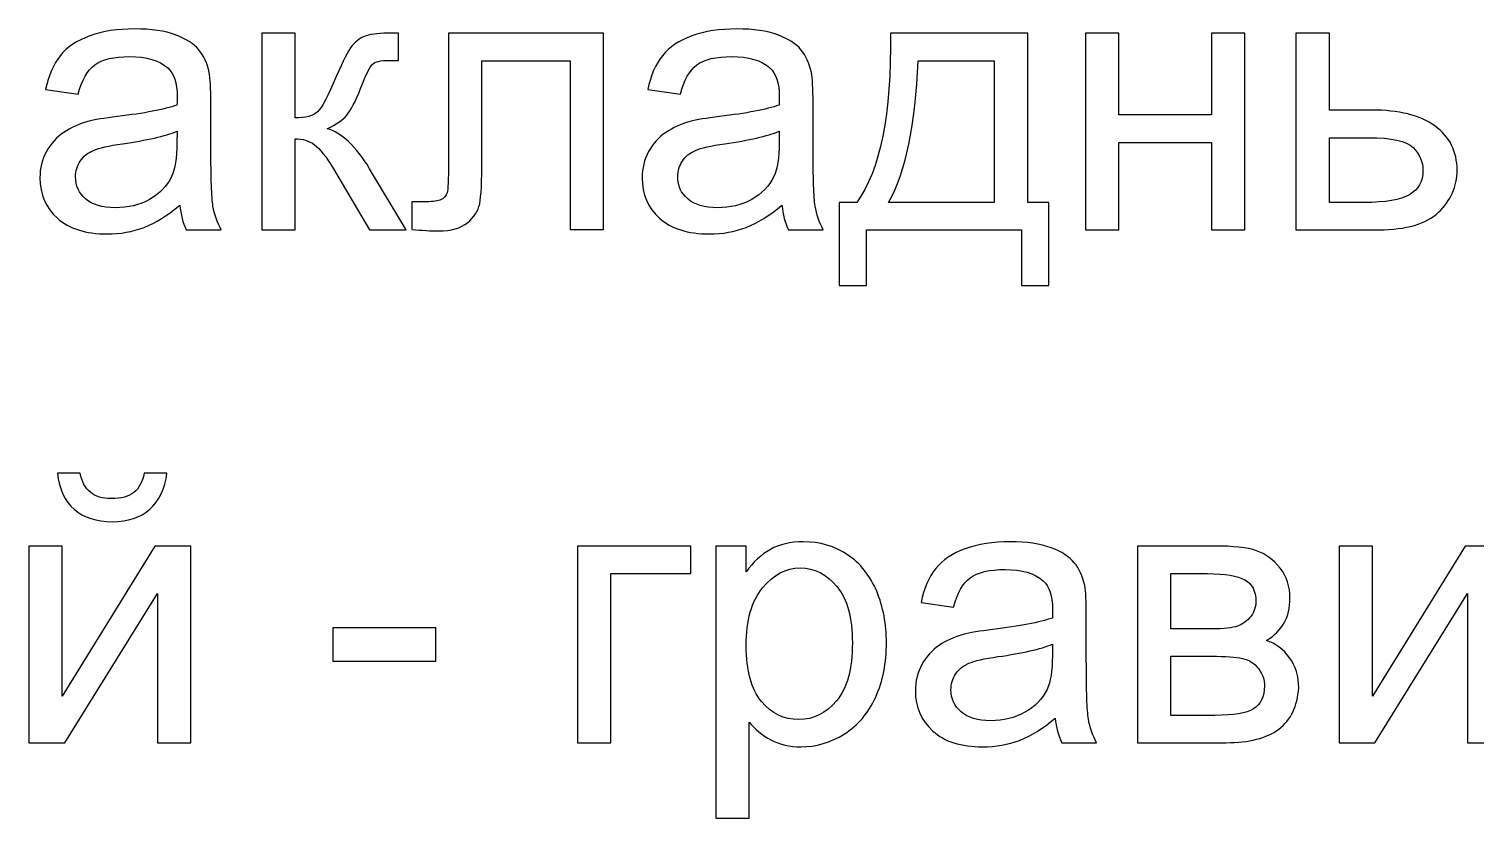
# Model space of a CAD drawing. Header units: millimetres. Extents: x 170 to 862, y -190 to 818.
# Drawn here: x 509.63 to 553.66, y 161.87 to 185.9 of the extents above; entities that cross this region are included whole.
import ezdxf

# ---------------------------------------------------------------- set-up
doc = ezdxf.new("R2010")
doc.units = ezdxf.units.MM
doc.header["$MEASUREMENT"] = 0
doc.layers.add('layer 1', color=7, linetype='Continuous')

msp = doc.modelspace()

# ---------------------------------------------------------------- linework, layer by layer
at = {"layer": 'layer 1', "color": 2}
for points, knots in [([(514.2238, 180.5361), (513.8467, 180.2149), (513.4832, 179.9898), (513.135, 179.8571), (513.135, 179.8571), (512.7868, 179.7243), (512.4136, 179.6589), (512.0135, 179.6589), (512.0135, 179.6589), (511.3556, 179.6589), (510.8497, 179.8186), (510.4957, 180.1399), (510.4957, 180.1399), (510.1418, 180.4592), (509.9648, 180.8689), (509.9648, 181.3671), (509.9648, 181.3671), (509.9648, 181.6595), (510.0321, 181.9269), (510.1649, 182.1693), (510.1649, 182.1693), (510.2995, 182.4117), (510.4746, 182.604), (510.69, 182.7502), (510.69, 182.7502), (510.9074, 182.8964), (511.1498, 183.008), (511.421, 183.083), (511.421, 183.083), (511.6211, 183.135), (511.9231, 183.185), (512.3251, 183.235), (512.3251, 183.235), (513.1446, 183.3312), (513.7506, 183.4485), (514.1372, 183.5832), (514.1372, 183.5832), (514.1411, 183.7217), (514.143, 183.8102), (514.143, 183.8467), (514.143, 183.8467), (514.143, 184.2584), (514.0468, 184.5489), (513.8544, 184.7181), (513.8544, 184.7181), (513.5947, 184.9471), (513.2081, 185.0605), (512.6964, 185.0605), (512.6964, 185.0605), (512.2174, 185.0605), (511.8635, 184.9759), (511.6365, 184.8086), (511.6365, 184.8086), (511.4075, 184.6412), (511.2402, 184.345), (511.1305, 183.9179), (511.1305, 183.9179), (511.1305, 183.9179), (510.1379, 184.0564), (510.1379, 184.0564), (510.1379, 184.0564), (510.2283, 184.4815), (510.3765, 184.8259), (510.5842, 185.0875), (510.5842, 185.0875), (510.792, 185.3491), (511.0921, 185.5492), (511.4845, 185.6915), (511.4845, 185.6915), (511.875, 185.8319), (512.3309, 185.9031), (512.8464, 185.9031), (512.8464, 185.9031), (513.3581, 185.9031), (513.7756, 185.8435), (514.0968, 185.7223), (514.0968, 185.7223), (514.4161, 185.6011), (514.6527, 185.451), (514.8028, 185.2683), (514.8028, 185.2683), (514.9528, 185.0856), (515.0586, 184.8547), (515.1202, 184.5758), (515.1202, 184.5758), (515.1529, 184.4027), (515.1702, 184.091), (515.1702, 183.6428), (515.1702, 183.6428), (515.1702, 183.6428), (515.1702, 182.2963), (515.1702, 182.2963), (515.1702, 182.2963), (515.1702, 181.3556), (515.1914, 180.7612), (515.2337, 180.5092), (515.2337, 180.5092), (515.2741, 180.2572), (515.3587, 180.0167), (515.4818, 179.7859), (515.4818, 179.7859), (515.4818, 179.7859), (514.42, 179.7859), (514.42, 179.7859), (514.42, 179.7859), (514.318, 179.9994), (514.2526, 180.2495), (514.2238, 180.5361)], [0, 0, 0, 0, 0.0357143, 0.0357143, 0.0357143, 0.0357143, 0.0714286, 0.0714286, 0.0714286, 0.0714286, 0.1071429, 0.1071429, 0.1071429, 0.1071429, 0.1428571, 0.1428571, 0.1428571, 0.1428571, 0.1785714, 0.1785714, 0.1785714, 0.1785714, 0.2142857, 0.2142857, 0.2142857, 0.2142857, 0.25, 0.25, 0.25, 0.25, 0.2857143, 0.2857143, 0.2857143, 0.2857143, 0.3214286, 0.3214286, 0.3214286, 0.3214286, 0.3571429, 0.3571429, 0.3571429, 0.3571429, 0.3928571, 0.3928571, 0.3928571, 0.3928571, 0.4285714, 0.4285714, 0.4285714, 0.4285714, 0.4642857, 0.4642857, 0.4642857, 0.4642857, 0.5, 0.5, 0.5, 0.5, 0.5357143, 0.5357143, 0.5357143, 0.5357143, 0.5714286, 0.5714286, 0.5714286, 0.5714286, 0.6071429, 0.6071429, 0.6071429, 0.6071429, 0.6428571, 0.6428571, 0.6428571, 0.6428571, 0.6785714, 0.6785714, 0.6785714, 0.6785714, 0.7142857, 0.7142857, 0.7142857, 0.7142857, 0.75, 0.75, 0.75, 0.75, 0.7857143, 0.7857143, 0.7857143, 0.7857143, 0.8214286, 0.8214286, 0.8214286, 0.8214286, 0.8571429, 0.8571429, 0.8571429, 0.8571429, 0.8928571, 0.8928571, 0.8928571, 0.8928571, 0.9285714, 0.9285714, 0.9285714, 0.9285714, 1, 1, 1, 1]), ([(532.5562, 180.5361), (532.1791, 180.2149), (531.8156, 179.9898), (531.4674, 179.8571), (531.4674, 179.8571), (531.1192, 179.7243), (530.746, 179.6589), (530.3459, 179.6589), (530.3459, 179.6589), (529.688, 179.6589), (529.1821, 179.8186), (528.8281, 180.1399), (528.8281, 180.1399), (528.4742, 180.4592), (528.2972, 180.8689), (528.2972, 181.3671), (528.2972, 181.3671), (528.2972, 181.6595), (528.3645, 181.9269), (528.4973, 182.1693), (528.4973, 182.1693), (528.6319, 182.4117), (528.807, 182.604), (529.0224, 182.7502), (529.0224, 182.7502), (529.2398, 182.8964), (529.4822, 183.008), (529.7534, 183.083), (529.7534, 183.083), (529.9535, 183.135), (530.2555, 183.185), (530.6575, 183.235), (530.6575, 183.235), (531.477, 183.3312), (532.083, 183.4485), (532.4696, 183.5832), (532.4696, 183.5832), (532.4735, 183.7217), (532.4754, 183.8102), (532.4754, 183.8467), (532.4754, 183.8467), (532.4754, 184.2584), (532.3792, 184.5489), (532.1868, 184.7181), (532.1868, 184.7181), (531.9271, 184.9471), (531.5405, 185.0605), (531.0288, 185.0605), (531.0288, 185.0605), (530.5498, 185.0605), (530.1959, 184.9759), (529.9689, 184.8086), (529.9689, 184.8086), (529.7399, 184.6412), (529.5726, 184.345), (529.4629, 183.9179), (529.4629, 183.9179), (529.4629, 183.9179), (528.4703, 184.0564), (528.4703, 184.0564), (528.4703, 184.0564), (528.5607, 184.4815), (528.7089, 184.8259), (528.9166, 185.0875), (528.9166, 185.0875), (529.1244, 185.3491), (529.4245, 185.5492), (529.8169, 185.6915), (529.8169, 185.6915), (530.2074, 185.8319), (530.6633, 185.9031), (531.1788, 185.9031), (531.1788, 185.9031), (531.6905, 185.9031), (532.108, 185.8435), (532.4292, 185.7223), (532.4292, 185.7223), (532.7485, 185.6011), (532.9851, 185.451), (533.1352, 185.2683), (533.1352, 185.2683), (533.2852, 185.0856), (533.391, 184.8547), (533.4526, 184.5758), (533.4526, 184.5758), (533.4853, 184.4027), (533.5026, 184.091), (533.5026, 183.6428), (533.5026, 183.6428), (533.5026, 183.6428), (533.5026, 182.2963), (533.5026, 182.2963), (533.5026, 182.2963), (533.5026, 181.3556), (533.5238, 180.7612), (533.5661, 180.5092), (533.5661, 180.5092), (533.6065, 180.2572), (533.6911, 180.0167), (533.8142, 179.7859), (533.8142, 179.7859), (533.8142, 179.7859), (532.7524, 179.7859), (532.7524, 179.7859), (532.7524, 179.7859), (532.6504, 179.9994), (532.585, 180.2495), (532.5562, 180.5361)], [0, 0, 0, 0, 0.0357143, 0.0357143, 0.0357143, 0.0357143, 0.0714286, 0.0714286, 0.0714286, 0.0714286, 0.1071429, 0.1071429, 0.1071429, 0.1071429, 0.1428571, 0.1428571, 0.1428571, 0.1428571, 0.1785714, 0.1785714, 0.1785714, 0.1785714, 0.2142857, 0.2142857, 0.2142857, 0.2142857, 0.25, 0.25, 0.25, 0.25, 0.2857143, 0.2857143, 0.2857143, 0.2857143, 0.3214286, 0.3214286, 0.3214286, 0.3214286, 0.3571429, 0.3571429, 0.3571429, 0.3571429, 0.3928571, 0.3928571, 0.3928571, 0.3928571, 0.4285714, 0.4285714, 0.4285714, 0.4285714, 0.4642857, 0.4642857, 0.4642857, 0.4642857, 0.5, 0.5, 0.5, 0.5, 0.5357143, 0.5357143, 0.5357143, 0.5357143, 0.5714286, 0.5714286, 0.5714286, 0.5714286, 0.6071429, 0.6071429, 0.6071429, 0.6071429, 0.6428571, 0.6428571, 0.6428571, 0.6428571, 0.6785714, 0.6785714, 0.6785714, 0.6785714, 0.7142857, 0.7142857, 0.7142857, 0.7142857, 0.75, 0.75, 0.75, 0.75, 0.7857143, 0.7857143, 0.7857143, 0.7857143, 0.8214286, 0.8214286, 0.8214286, 0.8214286, 0.8571429, 0.8571429, 0.8571429, 0.8571429, 0.8928571, 0.8928571, 0.8928571, 0.8928571, 0.9285714, 0.9285714, 0.9285714, 0.9285714, 1, 1, 1, 1]), ([(516.7187, 185.7761), (516.7187, 185.7761), (517.7344, 185.7761), (517.7344, 185.7761), (517.7344, 185.7761), (517.7344, 185.7761), (517.7344, 183.1908), (517.7344, 183.1908), (517.7344, 183.1908), (518.0576, 183.1908), (518.2846, 183.2523), (518.4154, 183.3774), (518.4154, 183.3774), (518.5443, 183.5005), (518.7347, 183.8602), (518.9886, 184.4584), (518.9886, 184.4584), (519.1887, 184.9317), (519.3503, 185.2433), (519.4734, 185.3933), (519.4734, 185.3933), (519.5984, 185.5434), (519.7408, 185.6453), (519.9024, 185.6973), (519.9024, 185.6973), (520.0659, 185.7492), (520.3256, 185.7761), (520.6814, 185.7761), (520.6814, 185.7761), (520.6814, 185.7761), (520.8853, 185.7761), (520.8853, 185.7761), (520.8853, 185.7761), (520.8853, 185.7761), (520.8853, 184.9394), (520.8853, 184.9394), (520.8853, 184.9394), (520.8853, 184.9394), (520.6026, 184.9451), (520.6026, 184.9451), (520.6026, 184.9451), (520.3352, 184.9451), (520.164, 184.9047), (520.089, 184.8259), (520.089, 184.8259), (520.0101, 184.7431), (519.8889, 184.4969), (519.7273, 184.0872), (519.7273, 184.0872), (519.5734, 183.6948), (519.433, 183.4235), (519.3041, 183.2735), (519.3041, 183.2735), (519.1771, 183.1234), (518.979, 182.9869), (518.7116, 182.8618), (518.7116, 182.8618), (519.1483, 182.7445), (519.5792, 182.3386), (520.0024, 181.6422), (520.0024, 181.6422), (520.0024, 181.6422), (521.1162, 179.7859), (521.1162, 179.7859), (521.1162, 179.7859), (521.1162, 179.7859), (520.0005, 179.7859), (520.0005, 179.7859), (520.0005, 179.7859), (520.0005, 179.7859), (518.9021, 181.6365), (518.9021, 181.6365), (518.9021, 181.6365), (518.6808, 182.0116), (518.4885, 182.2578), (518.325, 182.3771), (518.325, 182.3771), (518.1595, 182.4963), (517.9633, 182.556), (517.7344, 182.556), (517.7344, 182.556), (517.7344, 182.556), (517.7344, 179.7859), (517.7344, 179.7859), (517.7344, 179.7859), (517.7344, 179.7859), (516.7187, 179.7859), (516.7187, 179.7859), (516.7187, 179.7859), (516.7187, 179.7859), (516.7187, 185.7761), (516.7187, 185.7761)], [0, 0, 0, 0, 0.0416667, 0.0416667, 0.0416667, 0.0416667, 0.0833333, 0.0833333, 0.0833333, 0.0833333, 0.125, 0.125, 0.125, 0.125, 0.1666667, 0.1666667, 0.1666667, 0.1666667, 0.2083333, 0.2083333, 0.2083333, 0.2083333, 0.25, 0.25, 0.25, 0.25, 0.2916667, 0.2916667, 0.2916667, 0.2916667, 0.3333333, 0.3333333, 0.3333333, 0.3333333, 0.375, 0.375, 0.375, 0.375, 0.4166667, 0.4166667, 0.4166667, 0.4166667, 0.4583333, 0.4583333, 0.4583333, 0.4583333, 0.5, 0.5, 0.5, 0.5, 0.5416667, 0.5416667, 0.5416667, 0.5416667, 0.5833333, 0.5833333, 0.5833333, 0.5833333, 0.625, 0.625, 0.625, 0.625, 0.6666667, 0.6666667, 0.6666667, 0.6666667, 0.7083333, 0.7083333, 0.7083333, 0.7083333, 0.75, 0.75, 0.75, 0.75, 0.7916667, 0.7916667, 0.7916667, 0.7916667, 0.8333333, 0.8333333, 0.8333333, 0.8333333, 0.875, 0.875, 0.875, 0.875, 0.9166667, 0.9166667, 0.9166667, 0.9166667, 1, 1, 1, 1]), ([(522.4051, 185.7761), (522.4051, 185.7761), (527.1257, 185.7761), (527.1257, 185.7761), (527.1257, 185.7761), (527.1257, 185.7761), (527.1257, 179.7917), (527.1257, 179.7917), (527.1257, 179.7917), (527.1257, 179.7917), (526.11, 179.7917), (526.11, 179.7917), (526.11, 179.7917), (526.11, 179.7917), (526.11, 184.9336), (526.11, 184.9336), (526.11, 184.9336), (526.11, 184.9336), (523.4208, 184.9336), (523.4208, 184.9336), (523.4208, 184.9336), (523.4208, 184.9336), (523.4208, 181.9539), (523.4208, 181.9539), (523.4208, 181.9539), (523.4208, 181.2594), (523.3977, 180.8016), (523.3534, 180.5784), (523.3534, 180.5784), (523.3073, 180.3572), (523.1841, 180.1649), (522.9822, 179.9994), (522.9822, 179.9994), (522.7783, 179.834), (522.4859, 179.7513), (522.1031, 179.7513), (522.1031, 179.7513), (521.8664, 179.7513), (521.5933, 179.7667), (521.2855, 179.7955), (521.2855, 179.7955), (521.2855, 179.7955), (521.2855, 180.64), (521.2855, 180.64), (521.2855, 180.64), (521.2855, 180.64), (521.7299, 180.64), (521.7299, 180.64), (521.7299, 180.64), (521.9395, 180.64), (522.0896, 180.6612), (522.18, 180.7054), (522.18, 180.7054), (522.2704, 180.7477), (522.33, 180.817), (522.3608, 180.9112), (522.3608, 180.9112), (522.3897, 181.0055), (522.4051, 181.3114), (522.4051, 181.8288), (522.4051, 181.8288), (522.4051, 181.8288), (522.4051, 185.7761), (522.4051, 185.7761)], [0, 0, 0, 0, 0.0588235, 0.0588235, 0.0588235, 0.0588235, 0.1176471, 0.1176471, 0.1176471, 0.1176471, 0.1764706, 0.1764706, 0.1764706, 0.1764706, 0.2352941, 0.2352941, 0.2352941, 0.2352941, 0.2941176, 0.2941176, 0.2941176, 0.2941176, 0.3529412, 0.3529412, 0.3529412, 0.3529412, 0.4117647, 0.4117647, 0.4117647, 0.4117647, 0.4705882, 0.4705882, 0.4705882, 0.4705882, 0.5294118, 0.5294118, 0.5294118, 0.5294118, 0.5882353, 0.5882353, 0.5882353, 0.5882353, 0.6470588, 0.6470588, 0.6470588, 0.6470588, 0.7058824, 0.7058824, 0.7058824, 0.7058824, 0.7647059, 0.7647059, 0.7647059, 0.7647059, 0.8235294, 0.8235294, 0.8235294, 0.8235294, 0.8823529, 0.8823529, 0.8823529, 0.8823529, 1, 1, 1, 1]), ([(535.8591, 185.7761), (535.8591, 185.7761), (540.0372, 185.7761), (540.0372, 185.7761), (540.0372, 185.7761), (540.0372, 185.7761), (540.0372, 180.6169), (540.0372, 180.6169), (540.0372, 180.6169), (540.0372, 180.6169), (540.6836, 180.6169), (540.6836, 180.6169), (540.6836, 180.6169), (540.6836, 180.6169), (540.6836, 178.0892), (540.6836, 178.0892), (540.6836, 178.0892), (540.6836, 178.0892), (539.8526, 178.0892), (539.8526, 178.0892), (539.8526, 178.0892), (539.8526, 178.0892), (539.8526, 179.7859), (539.8526, 179.7859), (539.8526, 179.7859), (539.8526, 179.7859), (535.1319, 179.7859), (535.1319, 179.7859), (535.1319, 179.7859), (535.1319, 179.7859), (535.1319, 178.0892), (535.1319, 178.0892), (535.1319, 178.0892), (535.1319, 178.0892), (534.3009, 178.0892), (534.3009, 178.0892), (534.3009, 178.0892), (534.3009, 178.0892), (534.3009, 180.6169), (534.3009, 180.6169), (534.3009, 180.6169), (534.3009, 180.6169), (534.8318, 180.6169), (534.8318, 180.6169), (534.8318, 180.6169), (535.5474, 181.5884), (535.8898, 183.3081), (535.8591, 185.7761)], [0, 0, 0, 0, 0.0769231, 0.0769231, 0.0769231, 0.0769231, 0.1538462, 0.1538462, 0.1538462, 0.1538462, 0.2307692, 0.2307692, 0.2307692, 0.2307692, 0.3076923, 0.3076923, 0.3076923, 0.3076923, 0.3846154, 0.3846154, 0.3846154, 0.3846154, 0.4615385, 0.4615385, 0.4615385, 0.4615385, 0.5384615, 0.5384615, 0.5384615, 0.5384615, 0.6153846, 0.6153846, 0.6153846, 0.6153846, 0.6923077, 0.6923077, 0.6923077, 0.6923077, 0.7692308, 0.7692308, 0.7692308, 0.7692308, 0.8461538, 0.8461538, 0.8461538, 0.8461538, 1, 1, 1, 1]), ([(541.7974, 185.7761), (541.7974, 185.7761), (542.8131, 185.7761), (542.8131, 185.7761), (542.8131, 185.7761), (542.8131, 185.7761), (542.8131, 183.2831), (542.8131, 183.2831), (542.8131, 183.2831), (542.8131, 183.2831), (545.6293, 183.2831), (545.6293, 183.2831), (545.6293, 183.2831), (545.6293, 183.2831), (545.6293, 185.7761), (545.6293, 185.7761), (545.6293, 185.7761), (545.6293, 185.7761), (546.645, 185.7761), (546.645, 185.7761), (546.645, 185.7761), (546.645, 185.7761), (546.645, 179.7859), (546.645, 179.7859), (546.645, 179.7859), (546.645, 179.7859), (545.6293, 179.7859), (545.6293, 179.7859), (545.6293, 179.7859), (545.6293, 179.7859), (545.6293, 182.4405), (545.6293, 182.4405), (545.6293, 182.4405), (545.6293, 182.4405), (542.8131, 182.4405), (542.8131, 182.4405), (542.8131, 182.4405), (542.8131, 182.4405), (542.8131, 179.7859), (542.8131, 179.7859), (542.8131, 179.7859), (542.8131, 179.7859), (541.7974, 179.7859), (541.7974, 179.7859), (541.7974, 179.7859), (541.7974, 179.7859), (541.7974, 185.7761), (541.7974, 185.7761)], [0, 0, 0, 0, 0.0769231, 0.0769231, 0.0769231, 0.0769231, 0.1538462, 0.1538462, 0.1538462, 0.1538462, 0.2307692, 0.2307692, 0.2307692, 0.2307692, 0.3076923, 0.3076923, 0.3076923, 0.3076923, 0.3846154, 0.3846154, 0.3846154, 0.3846154, 0.4615385, 0.4615385, 0.4615385, 0.4615385, 0.5384615, 0.5384615, 0.5384615, 0.5384615, 0.6153846, 0.6153846, 0.6153846, 0.6153846, 0.6923077, 0.6923077, 0.6923077, 0.6923077, 0.7692308, 0.7692308, 0.7692308, 0.7692308, 0.8461538, 0.8461538, 0.8461538, 0.8461538, 1, 1, 1, 1]), ([(548.2051, 185.7761), (548.2051, 185.7761), (549.2208, 185.7761), (549.2208, 185.7761), (549.2208, 185.7761), (549.2208, 185.7761), (549.2208, 183.4331), (549.2208, 183.4331), (549.2208, 183.4331), (549.2208, 183.4331), (550.5019, 183.4331), (550.5019, 183.4331), (550.5019, 183.4331), (551.3387, 183.4331), (551.9812, 183.2716), (552.4333, 182.9465), (552.4333, 182.9465), (552.8853, 182.6214), (553.1104, 182.1731), (553.1104, 181.6018), (553.1104, 181.6018), (553.1104, 181.1017), (552.9219, 180.6746), (552.5448, 180.3188), (552.5448, 180.3188), (552.1678, 179.9629), (551.5657, 179.7859), (550.7366, 179.7859), (550.7366, 179.7859), (550.7366, 179.7859), (548.2051, 179.7859), (548.2051, 179.7859), (548.2051, 179.7859), (548.2051, 179.7859), (548.2051, 185.7761), (548.2051, 185.7761)], [0, 0, 0, 0, 0.1, 0.1, 0.1, 0.1, 0.2, 0.2, 0.2, 0.2, 0.3, 0.3, 0.3, 0.3, 0.4, 0.4, 0.4, 0.4, 0.5, 0.5, 0.5, 0.5, 0.6, 0.6, 0.6, 0.6, 0.7, 0.7, 0.7, 0.7, 0.8, 0.8, 0.8, 0.8, 1, 1, 1, 1]), ([(536.7016, 184.9336), (536.6266, 182.9888), (536.3265, 181.5499), (535.8013, 180.6169), (535.8013, 180.6169), (535.8013, 180.6169), (539.0215, 180.6169), (539.0215, 180.6169), (539.0215, 180.6169), (539.0215, 180.6169), (539.0215, 184.9336), (539.0215, 184.9336), (539.0215, 184.9336), (539.0215, 184.9336), (536.7016, 184.9336), (536.7016, 184.9336)], [0, 0, 0, 0, 0.2, 0.2, 0.2, 0.2, 0.4, 0.4, 0.4, 0.4, 0.6, 0.6, 0.6, 0.6, 1, 1, 1, 1]), ([(514.143, 182.7868), (513.7736, 182.6367), (513.2196, 182.5098), (512.4809, 182.4059), (512.4809, 182.4059), (512.0616, 182.3463), (511.7653, 182.279), (511.5922, 182.2039), (511.5922, 182.2039), (511.4191, 182.1289), (511.2864, 182.0193), (511.1921, 181.8769), (511.1921, 181.8769), (511.0978, 181.7326), (511.0497, 181.573), (511.0497, 181.396), (511.0497, 181.396), (511.0497, 181.1286), (511.1517, 180.9035), (511.3575, 180.7246), (511.3575, 180.7246), (511.5634, 180.5457), (511.8635, 180.4553), (512.2578, 180.4553), (512.2578, 180.4553), (512.6483, 180.4553), (512.9965, 180.54), (513.3023, 180.7112), (513.3023, 180.7112), (513.6063, 180.8805), (513.8313, 181.1132), (513.9737, 181.4075), (513.9737, 181.4075), (514.0833, 181.6365), (514.1372, 181.9731), (514.1372, 182.4175), (514.1372, 182.4175), (514.1372, 182.4175), (514.143, 182.7868), (514.143, 182.7868)], [0, 0, 0, 0, 0.0909091, 0.0909091, 0.0909091, 0.0909091, 0.1818182, 0.1818182, 0.1818182, 0.1818182, 0.2727273, 0.2727273, 0.2727273, 0.2727273, 0.3636364, 0.3636364, 0.3636364, 0.3636364, 0.4545455, 0.4545455, 0.4545455, 0.4545455, 0.5454545, 0.5454545, 0.5454545, 0.5454545, 0.6363636, 0.6363636, 0.6363636, 0.6363636, 0.7272727, 0.7272727, 0.7272727, 0.7272727, 0.8181818, 0.8181818, 0.8181818, 0.8181818, 1, 1, 1, 1]), ([(532.4754, 182.7868), (532.106, 182.6367), (531.552, 182.5098), (530.8133, 182.4059), (530.8133, 182.4059), (530.394, 182.3463), (530.0977, 182.279), (529.9246, 182.2039), (529.9246, 182.2039), (529.7515, 182.1289), (529.6188, 182.0193), (529.5245, 181.8769), (529.5245, 181.8769), (529.4302, 181.7326), (529.3821, 181.573), (529.3821, 181.396), (529.3821, 181.396), (529.3821, 181.1286), (529.4841, 180.9035), (529.6899, 180.7246), (529.6899, 180.7246), (529.8958, 180.5457), (530.1959, 180.4553), (530.5902, 180.4553), (530.5902, 180.4553), (530.9807, 180.4553), (531.3289, 180.54), (531.6347, 180.7112), (531.6347, 180.7112), (531.9387, 180.8805), (532.1637, 181.1132), (532.3061, 181.4075), (532.3061, 181.4075), (532.4157, 181.6365), (532.4696, 181.9731), (532.4696, 182.4175), (532.4696, 182.4175), (532.4696, 182.4175), (532.4754, 182.7868), (532.4754, 182.7868)], [0, 0, 0, 0, 0.0909091, 0.0909091, 0.0909091, 0.0909091, 0.1818182, 0.1818182, 0.1818182, 0.1818182, 0.2727273, 0.2727273, 0.2727273, 0.2727273, 0.3636364, 0.3636364, 0.3636364, 0.3636364, 0.4545455, 0.4545455, 0.4545455, 0.4545455, 0.5454545, 0.5454545, 0.5454545, 0.5454545, 0.6363636, 0.6363636, 0.6363636, 0.6363636, 0.7272727, 0.7272727, 0.7272727, 0.7272727, 0.8181818, 0.8181818, 0.8181818, 0.8181818, 1, 1, 1, 1]), ([(549.2208, 180.6169), (549.2208, 180.6169), (550.2865, 180.6169), (550.2865, 180.6169), (550.2865, 180.6169), (550.9271, 180.6169), (551.3868, 180.6958), (551.66, 180.8535), (551.66, 180.8535), (551.935, 181.0113), (552.0716, 181.2575), (552.0716, 181.5922), (552.0716, 181.5922), (552.0716, 181.8519), (551.9697, 182.0827), (551.7677, 182.2866), (551.7677, 182.2866), (551.5638, 182.4886), (551.1156, 182.5906), (550.4211, 182.5906), (550.4211, 182.5906), (550.4211, 182.5906), (549.2208, 182.5906), (549.2208, 182.5906), (549.2208, 182.5906), (549.2208, 182.5906), (549.2208, 180.6169), (549.2208, 180.6169)], [0, 0, 0, 0, 0.125, 0.125, 0.125, 0.125, 0.25, 0.25, 0.25, 0.25, 0.375, 0.375, 0.375, 0.375, 0.5, 0.5, 0.5, 0.5, 0.625, 0.625, 0.625, 0.625, 0.75, 0.75, 0.75, 0.75, 1, 1, 1, 1])]:
    msp.add_open_spline(points, degree=3, knots=knots, dxfattribs=at)
at = {"layer": 'layer 1', "color": 177}
for points, knots in [([(513.1389, 172.37), (513.1389, 172.37), (513.8314, 172.37), (513.8314, 172.37), (513.8314, 172.37), (513.7756, 171.8948), (513.6025, 171.5294), (513.314, 171.2754), (513.314, 171.2754), (513.0254, 171.0196), (512.6426, 170.8926), (512.1636, 170.8926), (512.1636, 170.8926), (511.6827, 170.8926), (511.298, 171.0196), (511.0113, 171.2716), (511.0113, 171.2716), (510.7247, 171.5255), (510.5516, 171.891), (510.4958, 172.37), (510.4958, 172.37), (510.4958, 172.37), (511.1883, 172.37), (511.1883, 172.37), (511.1883, 172.37), (511.2403, 172.1103), (511.3461, 171.916), (511.5019, 171.789), (511.5019, 171.789), (511.6577, 171.6602), (511.8693, 171.5967), (512.1328, 171.5967), (512.1328, 171.5967), (512.4387, 171.5967), (512.6695, 171.6582), (512.8253, 171.7833), (512.8253, 171.7833), (512.9812, 171.9064), (513.087, 172.1026), (513.1389, 172.37)], [0, 0, 0, 0, 0.0909091, 0.0909091, 0.0909091, 0.0909091, 0.1818182, 0.1818182, 0.1818182, 0.1818182, 0.2727273, 0.2727273, 0.2727273, 0.2727273, 0.3636364, 0.3636364, 0.3636364, 0.3636364, 0.4545455, 0.4545455, 0.4545455, 0.4545455, 0.5454545, 0.5454545, 0.5454545, 0.5454545, 0.6363636, 0.6363636, 0.6363636, 0.6363636, 0.7272727, 0.7272727, 0.7272727, 0.7272727, 0.8181818, 0.8181818, 0.8181818, 0.8181818, 1, 1, 1, 1]), ([(509.6302, 170.1539), (509.6302, 170.1539), (510.6459, 170.1539), (510.6459, 170.1539), (510.6459, 170.1539), (510.6459, 170.1539), (510.6459, 165.5853), (510.6459, 165.5853), (510.6459, 165.5853), (510.6459, 165.5853), (513.4678, 170.1539), (513.4678, 170.1539), (513.4678, 170.1539), (513.4678, 170.1539), (514.5586, 170.1539), (514.5586, 170.1539), (514.5586, 170.1539), (514.5586, 170.1539), (514.5586, 164.1637), (514.5586, 164.1637), (514.5586, 164.1637), (514.5586, 164.1637), (513.5429, 164.1637), (513.5429, 164.1637), (513.5429, 164.1637), (513.5429, 164.1637), (513.5429, 168.7035), (513.5429, 168.7035), (513.5429, 168.7035), (513.5429, 168.7035), (510.7247, 164.1637), (510.7247, 164.1637), (510.7247, 164.1637), (510.7247, 164.1637), (509.6302, 164.1637), (509.6302, 164.1637), (509.6302, 164.1637), (509.6302, 164.1637), (509.6302, 170.1539), (509.6302, 170.1539)], [0, 0, 0, 0, 0.0909091, 0.0909091, 0.0909091, 0.0909091, 0.1818182, 0.1818182, 0.1818182, 0.1818182, 0.2727273, 0.2727273, 0.2727273, 0.2727273, 0.3636364, 0.3636364, 0.3636364, 0.3636364, 0.4545455, 0.4545455, 0.4545455, 0.4545455, 0.5454545, 0.5454545, 0.5454545, 0.5454545, 0.6363636, 0.6363636, 0.6363636, 0.6363636, 0.7272727, 0.7272727, 0.7272727, 0.7272727, 0.8181818, 0.8181818, 0.8181818, 0.8181818, 1, 1, 1, 1]), ([(526.3352, 170.1539), (526.3352, 170.1539), (529.7862, 170.1539), (529.7862, 170.1539), (529.7862, 170.1539), (529.7862, 170.1539), (529.7862, 169.3114), (529.7862, 169.3114), (529.7862, 169.3114), (529.7862, 169.3114), (527.3509, 169.3114), (527.3509, 169.3114), (527.3509, 169.3114), (527.3509, 169.3114), (527.3509, 164.1637), (527.3509, 164.1637), (527.3509, 164.1637), (527.3509, 164.1637), (526.3352, 164.1637), (526.3352, 164.1637), (526.3352, 164.1637), (526.3352, 164.1637), (526.3352, 170.1539), (526.3352, 170.1539)], [0, 0, 0, 0, 0.1428571, 0.1428571, 0.1428571, 0.1428571, 0.2857143, 0.2857143, 0.2857143, 0.2857143, 0.4285714, 0.4285714, 0.4285714, 0.4285714, 0.5714286, 0.5714286, 0.5714286, 0.5714286, 0.7142857, 0.7142857, 0.7142857, 0.7142857, 1, 1, 1, 1]), ([(530.5441, 161.8669), (530.5441, 161.8669), (530.5441, 170.1539), (530.5441, 170.1539), (530.5441, 170.1539), (530.5441, 170.1539), (531.4674, 170.1539), (531.4674, 170.1539), (531.4674, 170.1539), (531.4674, 170.1539), (531.4674, 169.3672), (531.4674, 169.3672), (531.4674, 169.3672), (531.6848, 169.6711), (531.931, 169.9), (532.2061, 170.052), (532.2061, 170.052), (532.4793, 170.204), (532.812, 170.2809), (533.2025, 170.2809), (533.2025, 170.2809), (533.7142, 170.2809), (534.1644, 170.1501), (534.5549, 169.8866), (534.5549, 169.8866), (534.9454, 169.6249), (535.2397, 169.2537), (535.4398, 168.7766), (535.4398, 168.7766), (535.6379, 168.2976), (535.7379, 167.7744), (535.7379, 167.2031), (535.7379, 167.2031), (535.7379, 166.5933), (535.6283, 166.0431), (535.409, 165.5526), (535.409, 165.5526), (535.1897, 165.064), (534.8704, 164.6889), (534.451, 164.4272), (534.451, 164.4272), (534.0336, 164.1675), (533.5931, 164.0367), (533.1314, 164.0367), (533.1314, 164.0367), (532.7928, 164.0367), (532.4889, 164.1079), (532.2215, 164.2503), (532.2215, 164.2503), (531.9522, 164.3926), (531.7329, 164.5715), (531.5598, 164.7889), (531.5598, 164.7889), (531.5598, 164.7889), (531.5598, 161.8669), (531.5598, 161.8669), (531.5598, 161.8669), (531.5598, 161.8669), (530.5441, 161.8669), (530.5441, 161.8669)], [0, 0, 0, 0, 0.0625, 0.0625, 0.0625, 0.0625, 0.125, 0.125, 0.125, 0.125, 0.1875, 0.1875, 0.1875, 0.1875, 0.25, 0.25, 0.25, 0.25, 0.3125, 0.3125, 0.3125, 0.3125, 0.375, 0.375, 0.375, 0.375, 0.4375, 0.4375, 0.4375, 0.4375, 0.5, 0.5, 0.5, 0.5, 0.5625, 0.5625, 0.5625, 0.5625, 0.625, 0.625, 0.625, 0.625, 0.6875, 0.6875, 0.6875, 0.6875, 0.75, 0.75, 0.75, 0.75, 0.8125, 0.8125, 0.8125, 0.8125, 0.875, 0.875, 0.875, 0.875, 1, 1, 1, 1]), ([(540.876, 164.9139), (540.4989, 164.5927), (540.1354, 164.3676), (539.7872, 164.2349), (539.7872, 164.2349), (539.439, 164.1021), (539.0658, 164.0367), (538.6657, 164.0367), (538.6657, 164.0367), (538.0078, 164.0367), (537.5019, 164.1964), (537.1479, 164.5177), (537.1479, 164.5177), (536.794, 164.837), (536.617, 165.2467), (536.617, 165.7449), (536.617, 165.7449), (536.617, 166.0373), (536.6843, 166.3047), (536.8171, 166.5471), (536.8171, 166.5471), (536.9517, 166.7895), (537.1268, 166.9818), (537.3422, 167.128), (537.3422, 167.128), (537.5596, 167.2742), (537.802, 167.3858), (538.0732, 167.4608), (538.0732, 167.4608), (538.2733, 167.5128), (538.5753, 167.5628), (538.9773, 167.6128), (538.9773, 167.6128), (539.7968, 167.709), (540.4028, 167.8263), (540.7894, 167.961), (540.7894, 167.961), (540.7933, 168.0995), (540.7952, 168.188), (540.7952, 168.2245), (540.7952, 168.2245), (540.7952, 168.6362), (540.699, 168.9267), (540.5066, 169.0959), (540.5066, 169.0959), (540.2469, 169.3249), (539.8603, 169.4383), (539.3486, 169.4383), (539.3486, 169.4383), (538.8696, 169.4383), (538.5157, 169.3537), (538.2887, 169.1864), (538.2887, 169.1864), (538.0597, 169.019), (537.8924, 168.7228), (537.7827, 168.2957), (537.7827, 168.2957), (537.7827, 168.2957), (536.7901, 168.4342), (536.7901, 168.4342), (536.7901, 168.4342), (536.8805, 168.8593), (537.0287, 169.2037), (537.2364, 169.4653), (537.2364, 169.4653), (537.4442, 169.7269), (537.7443, 169.927), (538.1367, 170.0693), (538.1367, 170.0693), (538.5272, 170.2097), (538.9831, 170.2809), (539.4986, 170.2809), (539.4986, 170.2809), (540.0103, 170.2809), (540.4278, 170.2213), (540.749, 170.1001), (540.749, 170.1001), (541.0683, 169.9789), (541.3049, 169.8288), (541.455, 169.6461), (541.455, 169.6461), (541.605, 169.4634), (541.7108, 169.2325), (541.7724, 168.9536), (541.7724, 168.9536), (541.8051, 168.7805), (541.8224, 168.4688), (541.8224, 168.0206), (541.8224, 168.0206), (541.8224, 168.0206), (541.8224, 166.6741), (541.8224, 166.6741), (541.8224, 166.6741), (541.8224, 165.7334), (541.8436, 165.139), (541.8859, 164.887), (541.8859, 164.887), (541.9263, 164.635), (542.0109, 164.3945), (542.134, 164.1637), (542.134, 164.1637), (542.134, 164.1637), (541.0722, 164.1637), (541.0722, 164.1637), (541.0722, 164.1637), (540.9702, 164.3772), (540.9048, 164.6273), (540.876, 164.9139)], [0, 0, 0, 0, 0.0357143, 0.0357143, 0.0357143, 0.0357143, 0.0714286, 0.0714286, 0.0714286, 0.0714286, 0.1071429, 0.1071429, 0.1071429, 0.1071429, 0.1428571, 0.1428571, 0.1428571, 0.1428571, 0.1785714, 0.1785714, 0.1785714, 0.1785714, 0.2142857, 0.2142857, 0.2142857, 0.2142857, 0.25, 0.25, 0.25, 0.25, 0.2857143, 0.2857143, 0.2857143, 0.2857143, 0.3214286, 0.3214286, 0.3214286, 0.3214286, 0.3571429, 0.3571429, 0.3571429, 0.3571429, 0.3928571, 0.3928571, 0.3928571, 0.3928571, 0.4285714, 0.4285714, 0.4285714, 0.4285714, 0.4642857, 0.4642857, 0.4642857, 0.4642857, 0.5, 0.5, 0.5, 0.5, 0.5357143, 0.5357143, 0.5357143, 0.5357143, 0.5714286, 0.5714286, 0.5714286, 0.5714286, 0.6071429, 0.6071429, 0.6071429, 0.6071429, 0.6428571, 0.6428571, 0.6428571, 0.6428571, 0.6785714, 0.6785714, 0.6785714, 0.6785714, 0.7142857, 0.7142857, 0.7142857, 0.7142857, 0.75, 0.75, 0.75, 0.75, 0.7857143, 0.7857143, 0.7857143, 0.7857143, 0.8214286, 0.8214286, 0.8214286, 0.8214286, 0.8571429, 0.8571429, 0.8571429, 0.8571429, 0.8928571, 0.8928571, 0.8928571, 0.8928571, 0.9285714, 0.9285714, 0.9285714, 0.9285714, 1, 1, 1, 1]), ([(543.3825, 170.1539), (543.3825, 170.1539), (545.7197, 170.1539), (545.7197, 170.1539), (545.7197, 170.1539), (546.2929, 170.1539), (546.72, 170.1059), (547.0009, 170.0097), (547.0009, 170.0097), (547.2798, 169.9135), (547.5202, 169.7384), (547.7203, 169.4826), (547.7203, 169.4826), (547.9223, 169.2248), (548.0223, 168.919), (548.0223, 168.5612), (548.0223, 168.5612), (548.0223, 168.2745), (547.9627, 168.0245), (547.8453, 167.8129), (547.8453, 167.8129), (547.7261, 167.5993), (547.5491, 167.4204), (547.3106, 167.2781), (547.3106, 167.2781), (547.5914, 167.1838), (547.8242, 167.0088), (548.0108, 166.751), (548.0108, 166.751), (548.1954, 166.4952), (548.2878, 166.1893), (548.2878, 165.8373), (548.2878, 165.8373), (548.2512, 165.2698), (548.0473, 164.8485), (547.6799, 164.5754), (547.6799, 164.5754), (547.3125, 164.3003), (546.7777, 164.1637), (546.0775, 164.1637), (546.0775, 164.1637), (546.0775, 164.1637), (543.3825, 164.1637), (543.3825, 164.1637), (543.3825, 164.1637), (543.3825, 164.1637), (543.3825, 170.1539), (543.3825, 170.1539)], [0, 0, 0, 0, 0.0769231, 0.0769231, 0.0769231, 0.0769231, 0.1538462, 0.1538462, 0.1538462, 0.1538462, 0.2307692, 0.2307692, 0.2307692, 0.2307692, 0.3076923, 0.3076923, 0.3076923, 0.3076923, 0.3846154, 0.3846154, 0.3846154, 0.3846154, 0.4615385, 0.4615385, 0.4615385, 0.4615385, 0.5384615, 0.5384615, 0.5384615, 0.5384615, 0.6153846, 0.6153846, 0.6153846, 0.6153846, 0.6923077, 0.6923077, 0.6923077, 0.6923077, 0.7692308, 0.7692308, 0.7692308, 0.7692308, 0.8461538, 0.8461538, 0.8461538, 0.8461538, 1, 1, 1, 1]), ([(549.5151, 170.1539), (549.5151, 170.1539), (550.5308, 170.1539), (550.5308, 170.1539), (550.5308, 170.1539), (550.5308, 170.1539), (550.5308, 165.5853), (550.5308, 165.5853), (550.5308, 165.5853), (550.5308, 165.5853), (553.3527, 170.1539), (553.3527, 170.1539), (553.3527, 170.1539), (553.3527, 170.1539), (554.4435, 170.1539), (554.4435, 170.1539), (554.4435, 170.1539), (554.4435, 170.1539), (554.4435, 164.1637), (554.4435, 164.1637), (554.4435, 164.1637), (554.4435, 164.1637), (553.4278, 164.1637), (553.4278, 164.1637), (553.4278, 164.1637), (553.4278, 164.1637), (553.4278, 168.7035), (553.4278, 168.7035), (553.4278, 168.7035), (553.4278, 168.7035), (550.6096, 164.1637), (550.6096, 164.1637), (550.6096, 164.1637), (550.6096, 164.1637), (549.5151, 164.1637), (549.5151, 164.1637), (549.5151, 164.1637), (549.5151, 164.1637), (549.5151, 170.1539), (549.5151, 170.1539)], [0, 0, 0, 0, 0.0909091, 0.0909091, 0.0909091, 0.0909091, 0.1818182, 0.1818182, 0.1818182, 0.1818182, 0.2727273, 0.2727273, 0.2727273, 0.2727273, 0.3636364, 0.3636364, 0.3636364, 0.3636364, 0.4545455, 0.4545455, 0.4545455, 0.4545455, 0.5454545, 0.5454545, 0.5454545, 0.5454545, 0.6363636, 0.6363636, 0.6363636, 0.6363636, 0.7272727, 0.7272727, 0.7272727, 0.7272727, 0.8181818, 0.8181818, 0.8181818, 0.8181818, 1, 1, 1, 1]), ([(531.4674, 167.1223), (531.4674, 166.3547), (531.6232, 165.7873), (531.9329, 165.4198), (531.9329, 165.4198), (532.2446, 165.0524), (532.6216, 164.8678), (533.064, 164.8678), (533.064, 164.8678), (533.5142, 164.8678), (533.8989, 165.0582), (534.2182, 165.4391), (534.2182, 165.4391), (534.5395, 165.82), (534.6991, 166.4086), (534.6991, 167.2069), (534.6991, 167.2069), (534.6991, 167.9687), (534.5433, 168.5381), (534.2298, 168.917), (534.2298, 168.917), (533.9162, 169.296), (533.543, 169.4845), (533.1083, 169.4845), (533.1083, 169.4845), (532.6774, 169.4845), (532.2965, 169.2825), (531.9656, 168.8805), (531.9656, 168.8805), (531.6329, 168.4765), (531.4674, 167.8917), (531.4674, 167.1223)], [0, 0, 0, 0, 0.1111111, 0.1111111, 0.1111111, 0.1111111, 0.2222222, 0.2222222, 0.2222222, 0.2222222, 0.3333333, 0.3333333, 0.3333333, 0.3333333, 0.4444444, 0.4444444, 0.4444444, 0.4444444, 0.5555556, 0.5555556, 0.5555556, 0.5555556, 0.6666667, 0.6666667, 0.6666667, 0.6666667, 0.7777778, 0.7777778, 0.7777778, 0.7777778, 1, 1, 1, 1]), ([(544.3982, 167.6263), (544.3982, 167.6263), (545.4754, 167.6263), (545.4754, 167.6263), (545.4754, 167.6263), (545.9044, 167.6263), (546.2006, 167.6494), (546.3603, 167.6936), (546.3603, 167.6936), (546.5219, 167.7398), (546.6661, 167.8302), (546.7931, 167.9687), (546.7931, 167.9687), (546.9201, 168.1053), (546.9835, 168.2707), (546.9835, 168.4631), (546.9835, 168.4631), (546.9835, 168.7805), (546.872, 168.9998), (546.6507, 169.1248), (546.6507, 169.1248), (546.4276, 169.2498), (546.0467, 169.3114), (545.5081, 169.3114), (545.5081, 169.3114), (545.5081, 169.3114), (544.3982, 169.3114), (544.3982, 169.3114), (544.3982, 169.3114), (544.3982, 169.3114), (544.3982, 167.6263), (544.3982, 167.6263)], [0, 0, 0, 0, 0.1111111, 0.1111111, 0.1111111, 0.1111111, 0.2222222, 0.2222222, 0.2222222, 0.2222222, 0.3333333, 0.3333333, 0.3333333, 0.3333333, 0.4444444, 0.4444444, 0.4444444, 0.4444444, 0.5555556, 0.5555556, 0.5555556, 0.5555556, 0.6666667, 0.6666667, 0.6666667, 0.6666667, 0.7777778, 0.7777778, 0.7777778, 0.7777778, 1, 1, 1, 1]), ([(518.881, 166.6452), (518.881, 166.6452), (518.881, 167.6609), (518.881, 167.6609), (518.881, 167.6609), (518.881, 167.6609), (522.0204, 167.6609), (522.0204, 167.6609), (522.0204, 167.6609), (522.0204, 167.6609), (522.0204, 166.6452), (522.0204, 166.6452), (522.0204, 166.6452), (522.0204, 166.6452), (518.881, 166.6452), (518.881, 166.6452)], [0, 0, 0, 0, 0.2, 0.2, 0.2, 0.2, 0.4, 0.4, 0.4, 0.4, 0.6, 0.6, 0.6, 0.6, 1, 1, 1, 1]), ([(540.7952, 167.1646), (540.4258, 167.0145), (539.8718, 166.8876), (539.1331, 166.7837), (539.1331, 166.7837), (538.7138, 166.7241), (538.4175, 166.6568), (538.2444, 166.5817), (538.2444, 166.5817), (538.0713, 166.5067), (537.9386, 166.3971), (537.8443, 166.2547), (537.8443, 166.2547), (537.75, 166.1104), (537.7019, 165.9508), (537.7019, 165.7738), (537.7019, 165.7738), (537.7019, 165.5064), (537.8039, 165.2813), (538.0097, 165.1024), (538.0097, 165.1024), (538.2156, 164.9235), (538.5157, 164.8331), (538.91, 164.8331), (538.91, 164.8331), (539.3005, 164.8331), (539.6487, 164.9178), (539.9545, 165.089), (539.9545, 165.089), (540.2585, 165.2583), (540.4835, 165.491), (540.6259, 165.7853), (540.6259, 165.7853), (540.7355, 166.0143), (540.7894, 166.3509), (540.7894, 166.7953), (540.7894, 166.7953), (540.7894, 166.7953), (540.7952, 167.1646), (540.7952, 167.1646)], [0, 0, 0, 0, 0.0909091, 0.0909091, 0.0909091, 0.0909091, 0.1818182, 0.1818182, 0.1818182, 0.1818182, 0.2727273, 0.2727273, 0.2727273, 0.2727273, 0.3636364, 0.3636364, 0.3636364, 0.3636364, 0.4545455, 0.4545455, 0.4545455, 0.4545455, 0.5454545, 0.5454545, 0.5454545, 0.5454545, 0.6363636, 0.6363636, 0.6363636, 0.6363636, 0.7272727, 0.7272727, 0.7272727, 0.7272727, 0.8181818, 0.8181818, 0.8181818, 0.8181818, 1, 1, 1, 1]), ([(544.3982, 164.9947), (544.3982, 164.9947), (545.7312, 164.9947), (545.7312, 164.9947), (545.7312, 164.9947), (546.3045, 164.9947), (546.6988, 165.062), (546.9124, 165.1948), (546.9124, 165.1948), (547.1259, 165.3294), (547.2375, 165.5583), (547.249, 165.8873), (547.249, 165.8873), (547.249, 166.0777), (547.1874, 166.2566), (547.0643, 166.4201), (547.0643, 166.4201), (546.9393, 166.5837), (546.7777, 166.6875), (546.5796, 166.7298), (546.5796, 166.7298), (546.3814, 166.7741), (546.0621, 166.7953), (545.6235, 166.7953), (545.6235, 166.7953), (545.6235, 166.7953), (544.3982, 166.7953), (544.3982, 166.7953), (544.3982, 166.7953), (544.3982, 166.7953), (544.3982, 164.9947), (544.3982, 164.9947)], [0, 0, 0, 0, 0.1111111, 0.1111111, 0.1111111, 0.1111111, 0.2222222, 0.2222222, 0.2222222, 0.2222222, 0.3333333, 0.3333333, 0.3333333, 0.3333333, 0.4444444, 0.4444444, 0.4444444, 0.4444444, 0.5555556, 0.5555556, 0.5555556, 0.5555556, 0.6666667, 0.6666667, 0.6666667, 0.6666667, 0.7777778, 0.7777778, 0.7777778, 0.7777778, 1, 1, 1, 1])]:
    msp.add_open_spline(points, degree=3, knots=knots, dxfattribs=at)

doc.saveas('drawing.dxf')
